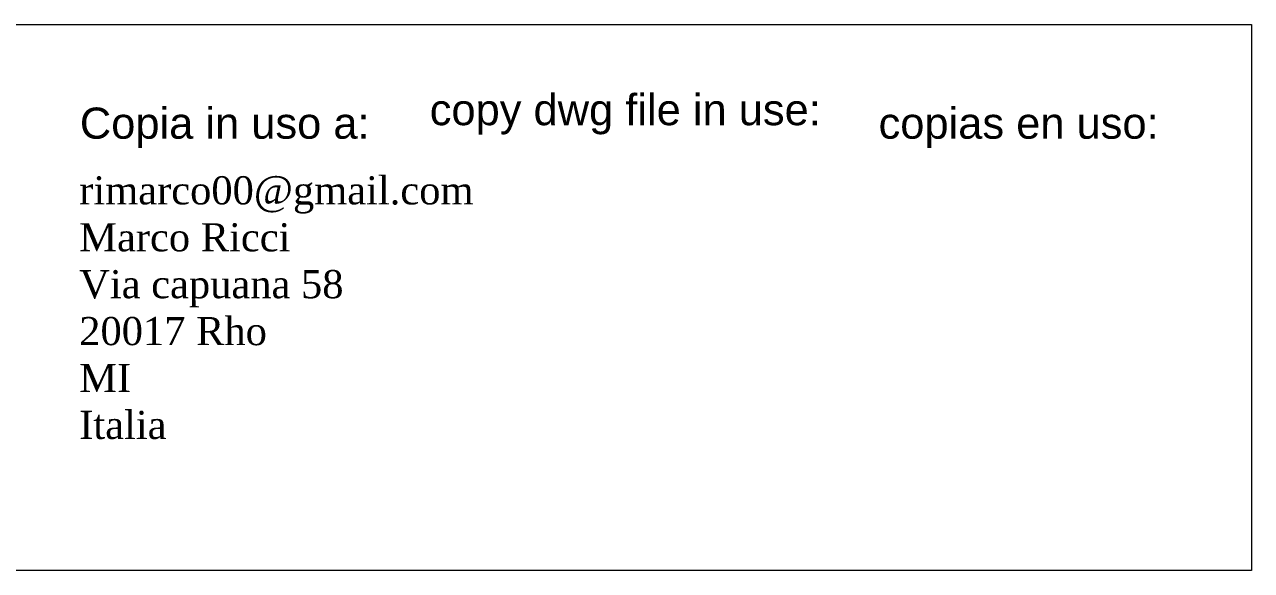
# Model space of a CAD drawing. Header units: millimetres. Extents: x 2810.5 to 2848.4, y 1624.4 to 1676.1.
# Drawn here: x 2832.12 to 2848.39, y 1624.41 to 1631.65 of the extents above; entities that cross this region are included whole.
import ezdxf

# ---------------------------------------------------------------- set-up
doc = ezdxf.new("R2010")
doc.units = ezdxf.units.MM
doc.layers.add('www.archweb.it', color=2, linetype='Continuous', lineweight=5)
doc.styles.get("Standard").update_dxf_attribs({"font": 'arial.ttf'})

msp = doc.modelspace()

# ---------------------------------------------------------------- linework, layer by layer
at = {"layer": 'www.archweb.it', "color": 2}
msp.add_lwpolyline([(2810.486, 1631.65), (2848.388, 1631.65), (2848.388, 1624.415), (2810.486, 1624.415)], close=True, dxfattribs=at)

# ---------------------------------------------------------------- texts
at = {"color": 7, "insert": (2832.846, 1629.639), "char_height": 0.372984, "width": 14.76708, "attachment_point": 1}
msp.add_mtext('{\\fTimes New Roman|b0|i0|c0|p18;\\C3;rimarco00@gmail.com^JMarco Ricci^JVia capuana 58^J20017 Rho^JMI^JItalia}', dxfattribs=at)
at = {"layer": 'www.archweb.it', "color": 2, "char_height": 0.41228, "attachment_point": 1}
for s, insert, width in [('{\\C256;copy dwg file in use:\\H1.43372x; }', (2837.493, 1630.728), 5.89934), ('Copia in uso a: ', (2832.854, 1630.549), 4.58745), ('copias en uso:', (2843.444, 1630.549), 4.58745)]:
    msp.add_mtext(s, dxfattribs=dict(at, insert=insert, width=width))

doc.saveas('drawing.dxf')
